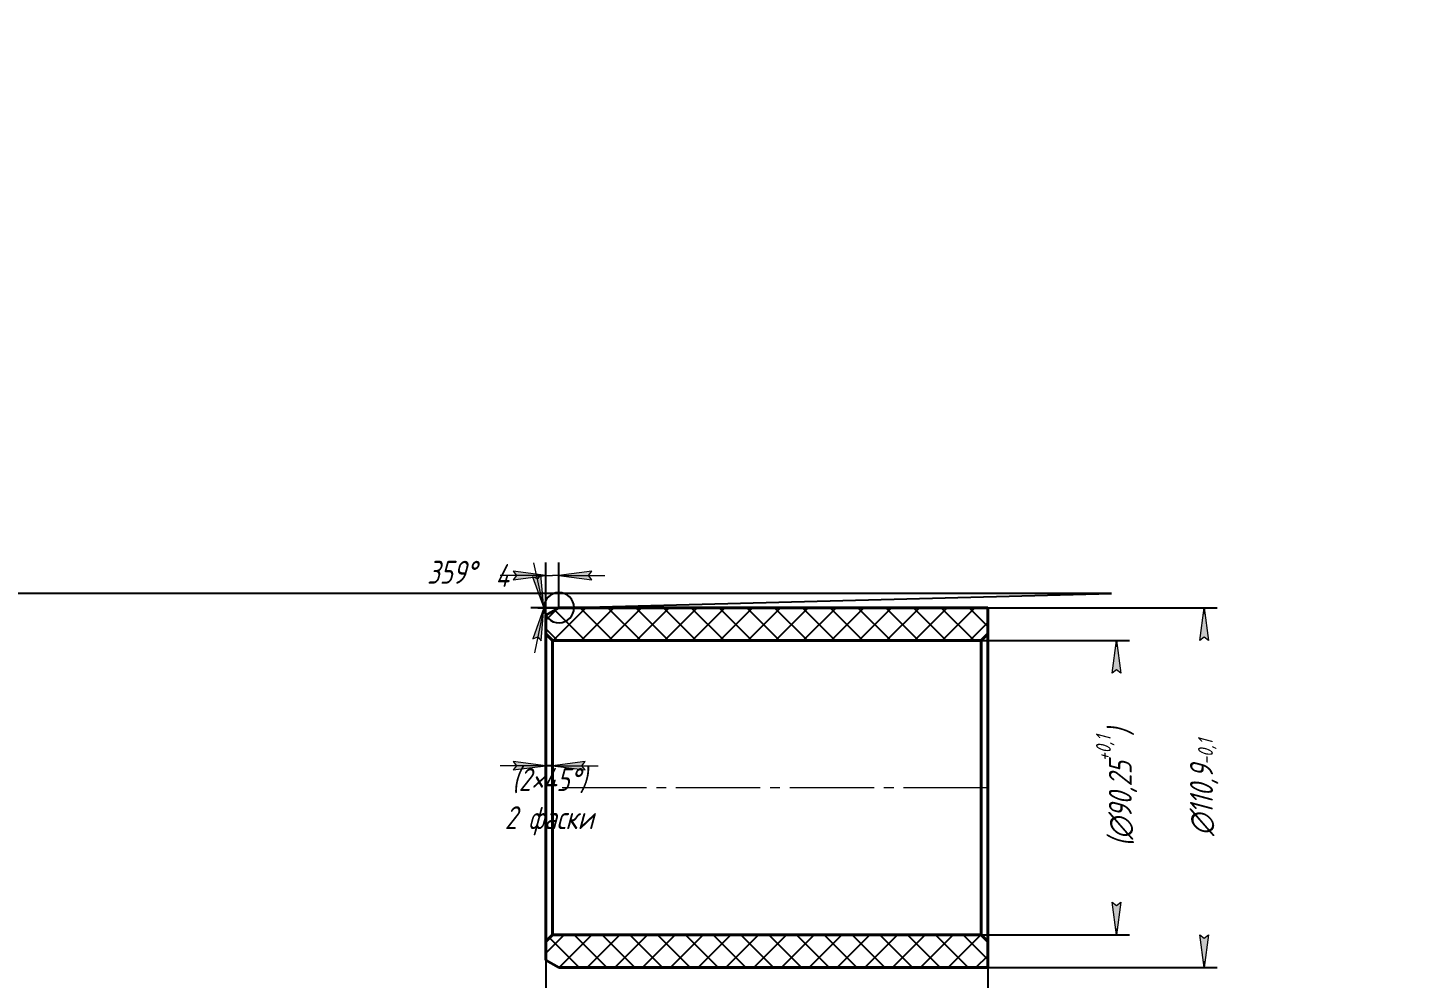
# Model space of a CAD drawing. Header units: millimetres. Extents: x 0 to 210, y 0 to 297.
# Drawn here: x 0 to 210, y 151.7 to 297 of the extents above; entities that cross this region are included whole.
import ezdxf

# ---------------------------------------------------------------- set-up
doc = ezdxf.new("R2010")
doc.units = ezdxf.units.MM
for name, pattern in [('K5LT_AXLED', [17.375, 12.875, -1.5, 1.5, -1.5]), ('K5LT_BASIC', [0]), ('K5LT_THIN', [0])]:
    doc.linetypes.add(name, pattern=pattern)
doc.layers.add('Системный слой', color=7, linetype='Continuous')
doc.styles.add('KDIMTEXTSTYLE', font='GOST_AU.SHX', dxfattribs={"width": 0.96, "oblique": 15, "height": 5})
doc.dimstyles.new('KDIMSTYLE (0.50)', dxfattribs={"dimtxt": 5, "dimasz": 1, "dimexe": 2, "dimexo": 0.0625, "dimgap": 1, "dimtad": 1, "dimlfac": 2, "dimtxsty": 'KDIMTEXTSTYLE', "dimsah": 1, "dimcen": 0.09, "dimdle": 1, "dimadec": 0, "dimazin": 0, "dimtfac": 0.667, "dimtmove": 0, "dimatfit": 3, "dimfxl": 1, "dimtvp": 1, "dimtolj": 1, "dimtzin": 0, "dimarcsym": 0})

# ---------------------------------------------------------------- blocks, each defined once
blk = doc.blocks.new('KDIMARROW_01')
at = {"layer": 'Системный слой'}
blk.add_hatch(color=0, dxfattribs=at).paths.add_polyline_path([(-5, -0.6582624912261956), (0, 0), (-5, 0.658262491226197), (-4.5, 5.51091059616309e-16)])
at = {"layer": 'Системный слой', "color": 0, "linetype": 'K5LT_THIN', "lineweight": 18}
for p, q in [((-4.5, 5.51091059616309e-16), (-5, 0.658262491226197)), ((-5, 0.658262491226197), (0, 0)), ((0, 0), (-5, -0.6582624912261956)), ((-5, -0.6582624912261956), (-4.5, 5.51091059616309e-16)), ((0, 0), (-1, 0))]:
    blk.add_line(p, q, dxfattribs=at)
blk = doc.blocks.new('KDIMARROW_02')
at = {"layer": 'Системный слой'}
blk.add_hatch(color=0, dxfattribs=at).paths.add_polyline_path([(4.5, -5.51091059616309e-16), (5, 0.6582624912261956), (0, 0), (5, -0.658262491226197)])
at = {"layer": 'Системный слой', "color": 0, "linetype": 'K5LT_THIN', "lineweight": 18}
for p, q in [((0, 0), (-1, 0)), ((5, 0.6582624912261956), (0, 0)), ((0, 0), (5, -0.658262491226197)), ((0, 0), (7, -8.572527594031472e-16)), ((4.5, -5.51091059616309e-16), (5, 0.6582624912261956)), ((5, -0.658262491226197), (4.5, -5.51091059616309e-16))]:
    blk.add_line(p, q, dxfattribs=at)

msp = doc.modelspace()

# ---------------------------------------------------------------- hatches: boundary and pattern name
at = {"layer": 'Системный слой'}
h = msp.add_hatch(dxfattribs=at)
h.set_pattern_fill('', angle=45, style=0, pattern_type=0)
h.set_pattern_definition([(45, (0, 0), (-2.121320343559643, 2.121320343559643), []), (135, (0, 0), (-2.121320343559643, -2.121320343559642), [])])
h.paths.add_polyline_path([(146.6651936245824, 153.3333296948539), (146.6651936245824, 157.3333296948539), (145.6651936245824, 158.3333296948539), (80.1651936245824, 158.3333296948539), (79.1651936245824, 157.3333296948539), (79.1651936245824, 154.4880302332331), (81.1651936245824, 153.3333296948539)])
h.paths.add_polyline_path([(146.6651936245824, 204.3333296948539), (146.6651936245824, 208.3333296948539), (81.1651936245824, 208.3333296948538), (79.1651936245824, 207.1786291564746), (79.1651936245824, 204.3333296948539), (80.1651936245824, 203.3333296948539), (145.6651936245824, 203.3333296948539)])

# ---------------------------------------------------------------- linework, layer by layer
at = {"layer": 'Системный слой', "color": 7, "linetype": 'K5LT_THIN', "lineweight": 18}
msp.add_line((83.6651936245824, 208.3333296948538), (77.90182872948981, 208.3333296948538), dxfattribs=at)
at = {"layer": 'Системный слой', "color": 150, "linetype": 'K5LT_BASIC', "lineweight": 40, "true_color": 0x0080ff}
for p, q in [((81.1651936245824, 208.3333296948538), (79.1651936245824, 207.1786291564746)), ((146.6651936245824, 208.3333296948539), (81.1651936245824, 208.3333296948538)), ((146.6651936245824, 204.3333296948539), (146.6651936245824, 208.3333296948539)), ((79.1651936245824, 204.3333296948539), (79.1651936245824, 207.1786291564746)), ((79.1651936245824, 204.3333296948539), (79.1651936245824, 157.3333296948539)), ((79.1651936245824, 204.3333296948539), (80.1651936245824, 203.3333296948539)), ((146.6651936245824, 204.3333296948539), (145.6651936245824, 203.3333296948539)), ((146.6651936245824, 204.3333296948539), (146.6651936245824, 157.3333296948539)), ((80.1651936245824, 203.3333296948539), (80.1651936245824, 158.3333296948539)), ((145.6651936245824, 203.3333296948539), (80.1651936245824, 203.3333296948539)), ((145.6651936245824, 203.3333296948539), (145.6651936245824, 158.3333296948539)), ((79.1651936245824, 157.3333296948539), (80.1651936245824, 158.3333296948539)), ((145.6651936245824, 158.3333296948539), (80.1651936245824, 158.3333296948539)), ((146.6651936245824, 157.3333296948539), (145.6651936245824, 158.3333296948539)), ((79.1651936245824, 154.4880302332331), (79.1651936245824, 157.3333296948539)), ((146.6651936245824, 153.3333296948539), (146.6651936245824, 157.3333296948539)), ((81.1651936245824, 153.3333296948539), (79.1651936245824, 154.4880302332331)), ((146.6651936245824, 153.3333296948539), (81.1651936245824, 153.3333296948539))]:
    msp.add_line(p, q, dxfattribs=at)
at = {"layer": 'Системный слой', "color": 30, "linetype": 'K5LT_AXLED', "lineweight": 18, "true_color": 0xff8000}
msp.add_line((81.6651936245824, 180.8333296948538), (146.6651936245824, 180.8333296948539), dxfattribs=at)

# ---------------------------------------------------------------- dimensions: what is measured, and where the dimension line sits
at = {"layer": 'Системный слой', "color": 7}
msp.add_angular_dim_2l(base=(79.1651936245824, 207.1786291564746), line1=((81.1651936245824, 208.3333296948538), (77.90182872948981, 208.3333296948538)), line2=((81.1651936245824, 208.3333296948538), (71.04069987036367, 208.2320813823454)), location=(64.74558087374722, 213.75), dimstyle='KDIMSTYLE (0.50)', override={"dimtih": 1, "dimtoh": 1, "dimpost": '\\H3.5;\\W0.965;\\Q15;<>\\H0.65x;\\S^;\\H1.5x;', "dimblk1": 'KDIMARROW_02', "dimblk2": 'KDIMARROW_02', "dimclrt": 7, "dimtmove": 1, "dimtolj": 1}, dxfattribs=at).render()
for base, p1, p2, location, override in [((79.1651936245824, 213.25), (81.1651936245824, 208.3333296948538), (79.1651936245824, 207.1786291564746), (72.46324581631671, 213.25), {"dimexo": 0, "dimpost": '\\H3.5;\\W0.965;\\Q15;<>', "dimblk1": 'KDIMARROW_02', "dimblk2": 'KDIMARROW_02', "dimse1": 0, "dimse2": 0, "dimclrt": 7, "dimtolj": 1}), ((79.1651936245824, 145.25), (146.6651936245824, 153.3333296948539), (79.1651936245824, 154.4880302332331), (112.9151936245824, 145.25), {"dimexo": 0, "dimpost": '\\H3.5;\\W0.965;\\Q15;<>', "dimblk1": 'KDIMARROW_01', "dimblk2": 'KDIMARROW_01', "dimse1": 0, "dimse2": 0, "dimclrt": 7, "dimtolj": 1})]:
    msp.add_linear_dim(base=base, p1=p1, p2=p2, location=location, dimstyle='KDIMSTYLE (0.50)', override=override, dxfattribs=at).render()
for base, p1, p2, location, text in [((179.7061983213306, 208.3333296948538), (81.1651936245824, 153.3333296948539), (81.1651936245824, 208.3333296948538), (179.7061983213306, 180.8333296948538), '\\H3.5;\\W0.965;\\Q15;∅\\H3.5;\\W0.965;\\Q15;\\Q15;110,9\\H0.65x;\\S^-0,1;\\H1.5x;'), ((166.3293036677537, 203.3333296948538), (82.6651936245824, 158.3333296948538), (82.6651936245824, 203.3333296948538), (166.3293036677537, 180.8333296948538), '\\H3.5;\\W0.965;\\Q15;\\Q15;(\\H3.5;\\W0.965;\\Q15;∅\\H3.5;\\W0.965;\\Q15;\\Q15;90,25\\H0.65x;\\S+0,1^;\\H1.5x;\\H3.5;\\W0.965;\\Q15;\\Q15;)')]:
    msp.add_linear_dim(base=base, p1=p1, p2=p2, angle=90, location=location, text=text, dimstyle='KDIMSTYLE (0.50)', override={"dimexo": 0, "dimblk1": 'KDIMARROW_01', "dimblk2": 'KDIMARROW_01', "dimse1": 0, "dimse2": 0, "dimclrt": 7, "dimtolj": 1}, dxfattribs=at).render()
msp.add_linear_dim(base=(79.1651936245824, 184.1909337959238), p1=(80.1651936245824, 203.3333296948539), p2=(79.1651936245824, 204.3333296948539), dimstyle='KDIMSTYLE (0.50)', override={"dimexo": 0, "dimpost": '\\H3.5;\\W0.965;\\Q15;\\Q15;(\\H3.5;\\W0.965;\\Q15;<>\\H3.5;\\W0.965;\\Q15;\\Q15;\\Q15;×\\Q15;45\\Q15;°\\Q15;)\\X\\H3.5;\\W0.965;\\Q15;\\Q15;2 фаски', "dimblk1": 'KDIMARROW_02', "dimblk2": 'KDIMARROW_02', "dimse1": 0, "dimse2": 0, "dimclrt": 7, "dimtolj": 1}, dxfattribs=at).render()

doc.saveas('drawing.dxf')
